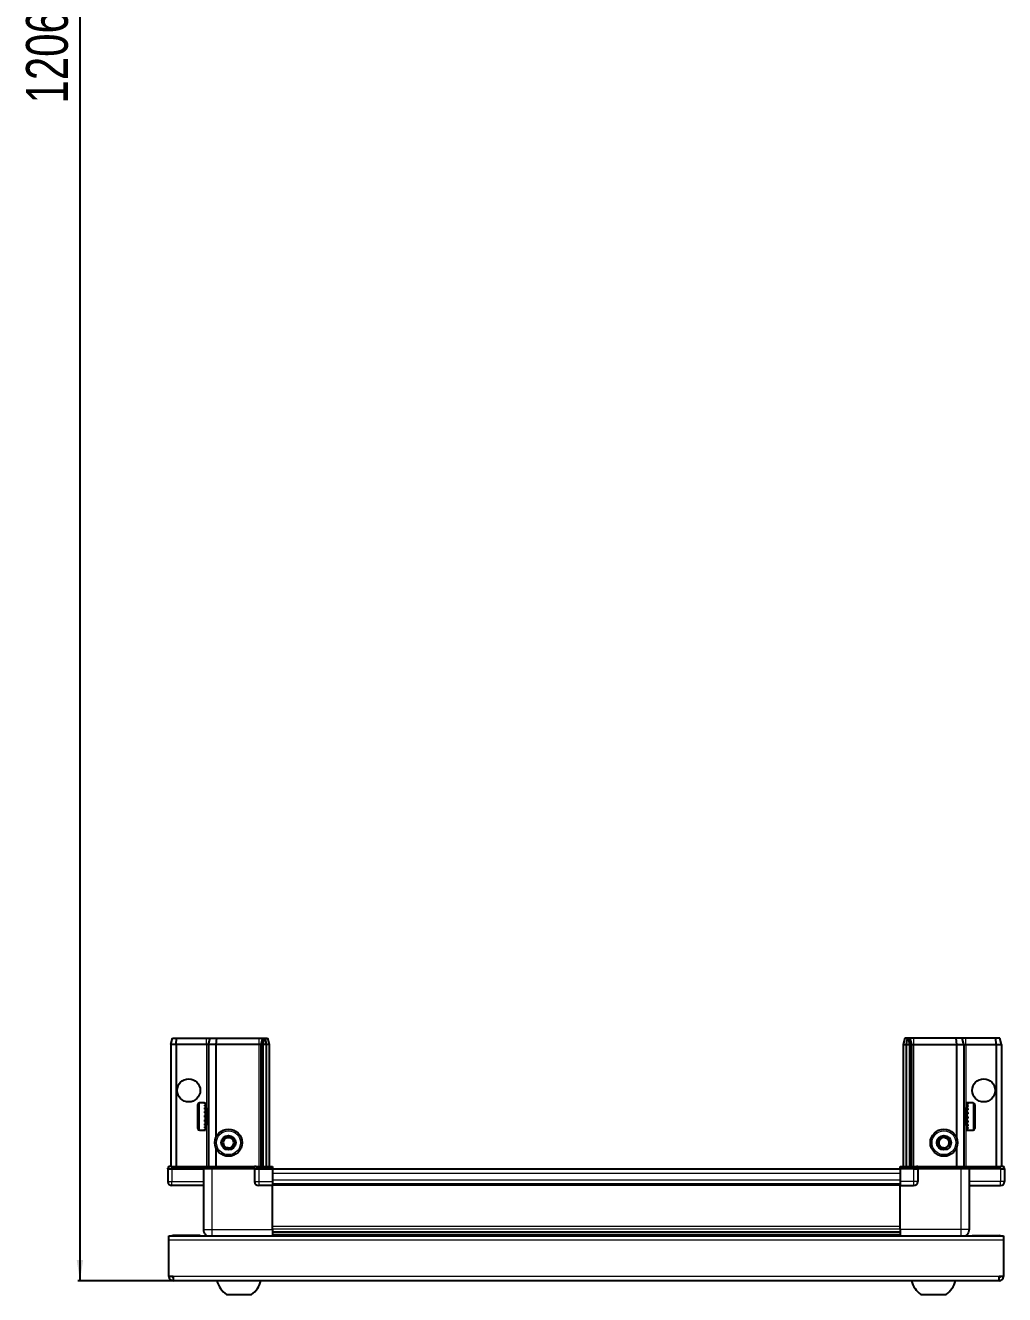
# Model space of a CAD drawing. Header units: millimetres. Extents: x 1021 to 3441, y -638 to 1686.
# Drawn here: x 1077 to 1545, y -638 to -31 of the extents above; entities that cross this region are included whole.
import ezdxf

# ---------------------------------------------------------------- set-up
doc = ezdxf.new("R2010")
doc.units = ezdxf.units.MM
doc.layers.add('FORMAT', color=7, linetype='Continuous')
doc.styles.add('SLDTEXTSTYLE0', font='TXT', dxfattribs={"width": 0.75})
doc.dimstyles.new('SLDDIMSTYLE0', dxfattribs={"dimtxt": 20, "dimasz": 10, "dimexe": 0, "dimexo": 0.0625, "dimgap": 5, "dimtad": 2, "dimdec": 1, "dimrnd": 1e-09, "dimzin": 12, "dimdsep": 46, "dimtxsty": 'SLDTEXTSTYLE0', "dimsah": 1, "dimcen": 0.09, "dimadec": 0, "dimazin": 3, "dimtfac": 1, "dimtofl": 0, "dimtmove": 0, "dimatfit": 3, "dimfxl": 0, "dimfrac": 2, "dimtolj": 1, "dimtzin": 12, "dimarcsym": 0})

# ---------------------------------------------------------------- blocks, each defined once
blk = doc.blocks.new('_D_8')
at = {"layer": 'FORMAT'}
for p, q in [((1146.72, 575.42), (1101.63, 575.42)), ((1102.63, 575.42), (1102.63, -631.28)), ((1147.22, -631.28), (1101.63, -631.28))]:
    blk.add_line(p, q, dxfattribs=at)
for points in [[(1102.63, 575.42), (1101.09, 565.42), (1104.17, 565.42)], [(1102.63, -631.28), (1104.17, -621.28), (1101.09, -621.28)]]:
    blk.add_solid(points, dxfattribs=at)
at = {"layer": 'FORMAT', "insert": (1076.85, -68.57), "char_height": 20, "attachment_point": 1, "rotation": 90, "style": 'SLDTEXTSTYLE0'}
blk.add_mtext('1206,7', dxfattribs=at)

msp = doc.modelspace()

# ---------------------------------------------------------------- linework, layer by layer
at = {"color": 7, "linetype": 'Continuous', "lineweight": 25}
for p, q in [((1146.13, -518.28), (1146.93, -515.28)), ((1146.93, -515.28), (1148.78, -515.28)), ((1148.63, -518.28), (1148.78, -515.28)), ((1148.78, -515.28), (1163.13, -515.28)), ((1163.13, -515.28), (1164.93, -515.28)), ((1164.13, -518.28), (1164.93, -515.28)), ((1164.93, -515.28), (1167.96, -515.28)), ((1167.96, -515.28), (1167.63, -518.28)), ((1167.96, -515.28), (1188.13, -515.28)), ((1188.13, -515.28), (1189.93, -515.28)), ((1189.93, -515.28), (1189.13, -518.28)), ((1189.93, -515.28), (1190.67, -515.28)), ((1190.67, -515.28), (1190.13, -518.28)), ((1190.67, -515.28), (1191.17, -515.28)), ((1191.17, -515.28), (1192.33, -515.28)), ((1191.17, -515.28), (1191.63, -518.28)), ((1192.33, -515.28), (1193.13, -518.28)), ((1496.93, -515.28), (1496.13, -518.28)), ((1498.08, -515.28), (1496.93, -515.28)), ((1498.08, -515.28), (1497.63, -518.28)), ((1498.58, -515.28), (1498.08, -515.28)), ((1498.58, -515.28), (1499.13, -518.28)), ((1499.33, -515.28), (1498.58, -515.28)), ((1499.33, -515.28), (1500.13, -518.28)), ((1501.13, -515.28), (1499.33, -515.28)), ((1521.3, -515.28), (1501.13, -515.28)), ((1521.3, -515.28), (1521.63, -518.28)), ((1524.33, -515.28), (1521.3, -515.28)), ((1525.13, -518.28), (1524.33, -515.28)), ((1526.13, -515.28), (1524.33, -515.28)), ((1540.47, -515.28), (1526.13, -515.28)), ((1540.63, -518.28), (1540.47, -515.28)), ((1542.33, -515.28), (1540.47, -515.28)), ((1543.13, -518.28), (1542.33, -515.28)), ((1146.13, -518.28), (1146.13, -576.58)), ((1148.63, -518.28), (1146.13, -518.28)), ((1148.63, -518.28), (1148.63, -576.58)), ((1163.13, -518.28), (1148.63, -518.28)), ((1164.13, -518.28), (1163.13, -518.28)), ((1164.13, -518.28), (1164.13, -576.58)), ((1167.63, -518.28), (1164.13, -518.28)), ((1188.13, -518.28), (1167.63, -518.28)), ((1167.63, -518.28), (1167.63, -562.78)), ((1189.13, -518.28), (1188.13, -518.28)), ((1190.13, -518.28), (1189.13, -518.28)), ((1189.13, -518.28), (1189.13, -576.58)), ((1190.13, -518.28), (1190.13, -576.58)), ((1191.63, -518.28), (1190.13, -518.28)), ((1191.63, -518.28), (1191.63, -576.58)), ((1193.13, -518.28), (1191.63, -518.28)), ((1193.13, -518.28), (1193.13, -576.58)), ((1496.13, -518.28), (1497.63, -518.28)), ((1496.13, -518.28), (1496.13, -576.58)), ((1497.63, -518.28), (1499.13, -518.28)), ((1497.63, -518.28), (1497.63, -576.58)), ((1499.13, -518.28), (1499.13, -576.58)), ((1499.13, -518.28), (1500.13, -518.28)), ((1500.13, -518.28), (1500.13, -576.58)), ((1500.13, -518.28), (1501.13, -518.28)), ((1501.13, -518.28), (1521.63, -518.28)), ((1521.63, -518.28), (1521.63, -562.78)), ((1521.63, -518.28), (1525.13, -518.28)), ((1525.13, -518.28), (1525.13, -576.58)), ((1525.13, -518.28), (1526.13, -518.28)), ((1526.13, -518.28), (1540.63, -518.28)), ((1540.63, -518.28), (1540.63, -576.58)), ((1540.63, -518.28), (1543.13, -518.28)), ((1543.13, -518.28), (1543.13, -576.58)), ((1158.93, -558.48), (1158.93, -547.08)), ((1162.13, -546.28), (1159.73, -546.28)), ((1162.13, -546.28), (1162.13, -546.29)), ((1162.13, -546.29), (1162.63, -546.29)), ((1162.13, -546.47), (1162.63, -546.47)), ((1162.13, -546.47), (1162.13, -546.69)), ((1162.13, -546.69), (1162.63, -546.69)), ((1162.13, -547.27), (1162.63, -547.27)), ((1162.13, -547.27), (1162.13, -547.69)), ((1162.13, -547.69), (1162.63, -547.69)), ((1162.13, -548.6), (1162.63, -548.6)), ((1162.13, -548.6), (1162.13, -549.19)), ((1162.13, -549.19), (1162.63, -549.19)), ((1162.13, -550.35), (1162.63, -550.35)), ((1162.13, -550.35), (1162.13, -551.04)), ((1162.13, -551.04), (1162.63, -551.04)), ((1162.63, -546.47), (1162.63, -546.29)), ((1162.63, -546.69), (1162.63, -546.47)), ((1162.63, -547.27), (1162.63, -546.69)), ((1162.63, -547.69), (1162.63, -547.27)), ((1162.63, -548.6), (1162.63, -547.69)), ((1162.73, -548.38), (1162.63, -548.38)), ((1162.63, -549.19), (1162.63, -548.6)), ((1162.63, -550.35), (1162.63, -549.19)), ((1162.63, -551.04), (1162.63, -550.35)), ((1162.63, -552.33), (1162.63, -551.04)), ((1162.73, -557.18), (1162.73, -548.38)), ((1163.61, -549.47), (1163.13, -548.78)), ((1163.13, -556.78), (1163.13, -548.78)), ((1164.1, -548.78), (1163.61, -549.47)), ((1163.61, -556.09), (1163.61, -549.47)), ((1164.13, -548.78), (1164.1, -548.78)), ((1164.1, -556.78), (1164.1, -548.78)), ((1525.16, -548.78), (1525.13, -548.78)), ((1525.65, -549.47), (1525.16, -548.78)), ((1525.16, -548.78), (1525.16, -556.78)), ((1526.13, -548.78), (1525.65, -549.47)), ((1525.65, -549.47), (1525.65, -556.09)), ((1526.13, -548.78), (1526.13, -556.78)), ((1526.63, -548.38), (1526.53, -548.38)), ((1526.53, -548.38), (1526.53, -557.18)), ((1529.53, -546.28), (1526.63, -546.28)), ((1527.13, -546.28), (1526.63, -546.28)), ((1526.63, -546.28), (1526.63, -546.33)), ((1526.63, -546.33), (1526.63, -546.61)), ((1527.13, -546.33), (1526.63, -546.33)), ((1527.13, -546.61), (1526.63, -546.61)), ((1526.63, -546.61), (1526.63, -546.89)), ((1527.13, -546.89), (1526.63, -546.89)), ((1526.63, -546.89), (1526.63, -547.55)), ((1527.13, -547.55), (1526.63, -547.55)), ((1526.63, -547.55), (1526.63, -548.02)), ((1526.63, -548.02), (1526.63, -549)), ((1527.13, -548.02), (1526.63, -548.02)), ((1527.13, -549), (1526.63, -549)), ((1526.63, -549), (1526.63, -549.62)), ((1526.63, -549.62), (1526.63, -550.82)), ((1527.13, -549.62), (1526.63, -549.62)), ((1527.13, -550.82), (1526.63, -550.82)), ((1526.63, -550.82), (1526.63, -551.45)), ((1527.13, -551.45), (1526.63, -551.45)), ((1526.63, -551.53), (1526.63, -552.83)), ((1527.13, -551.53), (1526.63, -551.53)), ((1527.13, -546.33), (1527.13, -546.28)), ((1527.13, -546.89), (1527.13, -546.61)), ((1527.13, -548.02), (1527.13, -547.55)), ((1527.13, -549.62), (1527.13, -549)), ((1527.13, -551.53), (1527.13, -550.82)), ((1530.33, -547.08), (1530.33, -558.48)), ((1162.13, -552.33), (1162.63, -552.33)), ((1162.13, -552.33), (1162.13, -553.07)), ((1162.13, -552.47), (1162.63, -552.47)), ((1162.13, -552.97), (1162.63, -552.97)), ((1162.13, -553.07), (1162.63, -553.07)), ((1162.13, -554.35), (1162.63, -554.35)), ((1162.13, -554.35), (1162.13, -555.06)), ((1162.13, -555.06), (1162.63, -555.06)), ((1162.13, -556.22), (1162.63, -556.22)), ((1162.13, -556.22), (1162.13, -556.83)), ((1162.13, -556.83), (1162.63, -556.83)), ((1162.13, -557.76), (1162.63, -557.76)), ((1162.13, -557.76), (1162.13, -558.2)), ((1162.63, -552.47), (1162.63, -552.33)), ((1162.63, -553.07), (1162.63, -552.97)), ((1162.63, -554.35), (1162.63, -553.07)), ((1162.63, -555.06), (1162.63, -554.35)), ((1162.63, -556.22), (1162.63, -555.06)), ((1162.63, -556.83), (1162.63, -556.22)), ((1162.63, -557.76), (1162.63, -556.83)), ((1162.63, -557.18), (1162.73, -557.18)), ((1162.63, -558.2), (1162.63, -557.76)), ((1163.13, -556.78), (1163.61, -556.09)), ((1163.61, -556.09), (1164.1, -556.78)), ((1164.1, -556.78), (1164.13, -556.78)), ((1525.13, -556.78), (1525.16, -556.78)), ((1525.16, -556.78), (1525.65, -556.09)), ((1525.65, -556.09), (1526.13, -556.78)), ((1526.53, -557.18), (1526.63, -557.18)), ((1527.13, -552.83), (1526.63, -552.83)), ((1527.13, -553.31), (1526.63, -553.31)), ((1526.63, -553.31), (1526.63, -553.57)), ((1526.63, -553.57), (1526.63, -554.84)), ((1527.13, -553.57), (1526.63, -553.57)), ((1527.13, -554.84), (1526.63, -554.84)), ((1526.63, -554.84), (1526.63, -555.52)), ((1526.63, -555.52), (1526.63, -556.64)), ((1527.13, -555.52), (1526.63, -555.52)), ((1527.13, -556.64), (1526.63, -556.64)), ((1526.63, -556.64), (1526.63, -557.21)), ((1526.63, -557.21), (1526.63, -558.07)), ((1527.13, -557.21), (1526.63, -557.21)), ((1527.13, -558.07), (1526.63, -558.07)), ((1526.63, -558.07), (1526.63, -558.46)), ((1527.13, -553.57), (1527.13, -552.83)), ((1527.13, -555.52), (1527.13, -554.84)), ((1527.13, -557.21), (1527.13, -556.64)), ((1527.13, -558.46), (1527.13, -558.07)), ((1159.73, -559.28), (1162.13, -559.28)), ((1162.13, -558.2), (1162.63, -558.2)), ((1162.13, -558.81), (1162.63, -558.81)), ((1162.13, -558.81), (1162.13, -559.04)), ((1162.13, -559.04), (1162.63, -559.04)), ((1162.13, -559.26), (1162.63, -559.26)), ((1162.13, -559.26), (1162.13, -559.28)), ((1162.13, -559.27), (1162.63, -559.27)), ((1162.63, -558.81), (1162.63, -558.2)), ((1162.63, -559.04), (1162.63, -558.81)), ((1162.63, -559.26), (1162.63, -559.04)), ((1162.63, -559.27), (1162.63, -559.26)), ((1526.63, -558.46), (1526.63, -558.98)), ((1527.13, -558.46), (1526.63, -558.46)), ((1527.13, -558.98), (1526.63, -558.98)), ((1526.63, -558.98), (1526.63, -559.16)), ((1526.63, -559.16), (1526.63, -559.28)), ((1527.13, -559.16), (1526.63, -559.16)), ((1526.63, -559.28), (1529.53, -559.28)), ((1527.13, -559.16), (1527.13, -558.98)), ((1167.63, -567.78), (1167.63, -576.58)), ((1521.63, -567.78), (1521.63, -576.58)), ((1145.13, -576.58), (1144.63, -577.45)), ((1144.63, -577.78), (1144.63, -577.45)), ((1144.63, -577.78), (1146.63, -577.78)), ((1144.63, -577.78), (1144.63, -583.78)), ((1146.63, -576.58), (1145.13, -576.58)), ((1146.63, -576.58), (1161.43, -576.58)), ((1161.43, -577.78), (1146.63, -577.78)), ((1146.63, -577.78), (1161.43, -577.78)), ((1161.43, -576.58), (1161.63, -576.58)), ((1161.63, -577.78), (1161.43, -577.78)), ((1161.63, -577.78), (1161.63, -576.58)), ((1161.63, -576.58), (1165.63, -576.58)), ((1165.63, -577.78), (1161.63, -577.78)), ((1161.63, -577.78), (1161.63, -606.78)), ((1165.63, -576.58), (1185.93, -576.58)), ((1185.93, -577.78), (1165.63, -577.78)), ((1185.93, -576.58), (1186.13, -576.58)), ((1186.13, -577.78), (1185.93, -577.78)), ((1186.13, -577.78), (1186.13, -576.58)), ((1186.81, -576.58), (1186.13, -576.58)), ((1186.13, -577.78), (1188.13, -577.78)), ((1186.13, -577.78), (1186.13, -583.78)), ((1186.81, -576.58), (1194.63, -576.58)), ((1194.63, -577.45), (1188.13, -577.45)), ((1194.63, -577.78), (1188.13, -577.78)), ((1188.13, -577.78), (1194.63, -577.78)), ((1194.63, -576.58), (1194.63, -577.45)), ((1194.63, -577.45), (1194.63, -577.45)), ((1194.63, -577.78), (1194.63, -577.45)), ((1194.63, -577.78), (1194.63, -577.78)), ((1194.63, -577.78), (1194.63, -583.78)), ((1494.63, -577.93), (1194.63, -577.93)), ((1494.63, -577.45), (1494.63, -576.58)), ((1494.63, -576.58), (1502.45, -576.58)), ((1501.13, -577.45), (1494.63, -577.45)), ((1494.63, -577.78), (1494.63, -577.45)), ((1501.13, -577.78), (1494.63, -577.78)), ((1494.63, -577.78), (1494.63, -583.78)), ((1501.13, -577.78), (1503.13, -577.78)), ((1503.13, -577.78), (1501.13, -577.78)), ((1503.13, -576.58), (1502.45, -576.58)), ((1503.13, -577.78), (1503.13, -576.58)), ((1503.13, -576.58), (1503.33, -576.58)), ((1503.33, -577.78), (1503.13, -577.78)), ((1503.13, -577.78), (1503.13, -583.78)), ((1503.33, -576.58), (1523.63, -576.58)), ((1523.63, -577.78), (1503.33, -577.78)), ((1523.63, -576.58), (1527.63, -576.58)), ((1527.63, -577.78), (1523.63, -577.78)), ((1527.63, -577.78), (1527.63, -576.58)), ((1527.63, -576.58), (1527.83, -576.58)), ((1527.83, -577.78), (1527.63, -577.78)), ((1527.63, -577.78), (1527.63, -606.78)), ((1527.83, -576.58), (1542.63, -576.58)), ((1542.63, -577.78), (1527.83, -577.78)), ((1544.13, -576.58), (1542.63, -576.58)), ((1542.63, -577.78), (1544.63, -577.78)), ((1544.63, -577.45), (1544.13, -576.58)), ((1544.63, -577.45), (1544.13, -576.58)), ((1544.63, -577.78), (1544.63, -577.45)), ((1544.63, -577.78), (1544.63, -577.45)), ((1544.63, -577.78), (1544.63, -577.78)), ((1544.63, -577.78), (1544.63, -583.78)), ((1161.63, -585.78), (1146.63, -585.78)), ((1194.63, -585.78), (1188.13, -585.78)), ((1194.63, -583.78), (1194.63, -585.78)), ((1494.63, -585.13), (1194.63, -585.13)), ((1194.63, -606.78), (1194.63, -585.78)), ((1494.63, -583.78), (1494.63, -585.78)), ((1494.63, -585.78), (1501.13, -585.78)), ((1494.63, -606.78), (1494.63, -585.78)), ((1527.63, -585.78), (1542.63, -585.78)), ((1145.13, -609.78), (1544.13, -609.78)), ((1145.13, -611.88), (1145.13, -609.78)), ((1145.13, -629.18), (1145.13, -611.88)), ((1160.13, -609.68), (1147.23, -609.68)), ((1160.13, -609.68), (1160.13, -609.78)), ((1194.63, -607.8), (1494.63, -607.8)), ((1194.63, -607.84), (1494.63, -607.84)), ((1218.51, -609.63), (1194.63, -609.63)), ((1213.13, -609.78), (1213.13, -609.63)), ((1213.17, -609.78), (1213.17, -609.63)), ((1213.44, -609.78), (1213.44, -609.63)), ((1213.7, -609.78), (1213.7, -609.63)), ((1214.35, -609.78), (1214.35, -609.63)), ((1214.82, -609.78), (1214.82, -609.63)), ((1215.78, -609.78), (1215.78, -609.63)), ((1216.4, -609.78), (1216.4, -609.63)), ((1217.59, -609.78), (1217.59, -609.63)), ((1218.25, -609.78), (1218.25, -609.63)), ((1218.3, -609.78), (1218.3, -609.63)), ((1219.6, -609.63), (1218.51, -609.63)), ((1219.6, -609.78), (1219.6, -609.63)), ((1219.6, -609.63), (1219.6, -609.63)), ((1220.33, -609.63), (1219.6, -609.63)), ((1219.61, -609.78), (1219.61, -609.63)), ((1220.11, -609.78), (1220.11, -609.63)), ((1220.33, -609.78), (1220.33, -609.63)), ((1220.75, -609.63), (1220.33, -609.63)), ((1220.33, -609.63), (1220.33, -609.63)), ((1468.51, -609.63), (1220.75, -609.63)), ((1221.61, -609.78), (1221.61, -609.63)), ((1222.3, -609.78), (1222.3, -609.63)), ((1223.42, -609.78), (1223.42, -609.63)), ((1224, -609.78), (1224, -609.63)), ((1224.87, -609.78), (1224.87, -609.63)), ((1225.27, -609.78), (1225.27, -609.63)), ((1225.8, -609.78), (1225.8, -609.63)), ((1225.99, -609.78), (1225.99, -609.63)), ((1226.13, -609.78), (1226.13, -609.63)), ((1463.13, -609.78), (1463.13, -609.63)), ((1463.3, -609.78), (1463.3, -609.63)), ((1463.51, -609.78), (1463.51, -609.63)), ((1464.07, -609.78), (1464.07, -609.63)), ((1464.49, -609.78), (1464.49, -609.63)), ((1465.39, -609.78), (1465.39, -609.63)), ((1465.97, -609.78), (1465.97, -609.63)), ((1467.12, -609.78), (1467.12, -609.63)), ((1467.81, -609.78), (1467.81, -609.63)), ((1469.09, -609.63), (1468.51, -609.63)), ((1469.09, -609.78), (1469.09, -609.63)), ((1469.1, -609.63), (1469.09, -609.63)), ((1469.83, -609.63), (1469.1, -609.63)), ((1469.27, -609.78), (1469.27, -609.63)), ((1469.77, -609.78), (1469.77, -609.63)), ((1469.83, -609.78), (1469.83, -609.63)), ((1470.75, -609.63), (1469.83, -609.63)), ((1469.83, -609.63), (1469.83, -609.63)), ((1494.63, -609.63), (1470.75, -609.63)), ((1471.12, -609.78), (1471.12, -609.63)), ((1471.83, -609.78), (1471.83, -609.63)), ((1473, -609.78), (1473, -609.63)), ((1473.61, -609.78), (1473.61, -609.63)), ((1474.55, -609.78), (1474.55, -609.63)), ((1475, -609.78), (1475, -609.63)), ((1475.62, -609.78), (1475.62, -609.63)), ((1475.87, -609.78), (1475.87, -609.63)), ((1476.11, -609.78), (1476.11, -609.63)), ((1476.13, -609.78), (1476.13, -609.63)), ((1529.13, -609.68), (1542.03, -609.68)), ((1529.13, -609.68), (1529.13, -609.78)), ((1544.13, -609.78), (1544.13, -611.88)), ((1544.13, -611.88), (1544.13, -629.18)), ((1147.23, -629.18), (1145.13, -629.18)), ((1147.23, -629.18), (1147.23, -631.28)), ((1544.13, -629.18), (1542.03, -629.18)), ((1542.03, -631.28), (1542.03, -629.18)), ((1542.03, -631.28), (1147.23, -631.28)), ((1172.63, -637.88), (1184.63, -637.88)), ((1504.63, -637.88), (1516.63, -637.88))]:
    msp.add_line(p, q, dxfattribs=at)
at = {"color": 8, "linetype": 'Continuous', "lineweight": 18}
for p, q in [((1163.13, -518.28), (1163.13, -515.28)), ((1188.13, -515.28), (1188.13, -518.28)), ((1501.13, -515.28), (1501.13, -518.28)), ((1526.13, -518.28), (1526.13, -515.28)), ((1163.13, -518.28), (1163.13, -548.78)), ((1188.13, -518.28), (1188.13, -576.58)), ((1501.13, -518.28), (1501.13, -576.58)), ((1526.13, -518.28), (1526.13, -548.78)), ((1159.73, -559.28), (1159.73, -546.28)), ((1529.53, -546.28), (1529.53, -559.28)), ((1163.13, -556.78), (1163.13, -576.58)), ((1526.13, -556.78), (1526.13, -576.58)), ((1146.63, -577.78), (1146.63, -576.58)), ((1146.63, -577.78), (1146.63, -583.78)), ((1161.43, -577.78), (1161.43, -576.58)), ((1165.63, -577.78), (1165.63, -576.58)), ((1165.63, -577.78), (1165.63, -606.78)), ((1185.93, -577.78), (1185.93, -576.58)), ((1188.13, -577.78), (1188.13, -577.45)), ((1188.13, -577.78), (1188.13, -583.78)), ((1194.63, -577.78), (1194.63, -577.45)), ((1494.63, -579.93), (1194.63, -579.93)), ((1501.13, -577.78), (1501.13, -577.45)), ((1501.13, -577.78), (1501.13, -583.78)), ((1503.33, -576.58), (1503.33, -577.78)), ((1523.63, -577.78), (1523.63, -576.58)), ((1523.63, -577.78), (1523.63, -606.78)), ((1527.83, -576.58), (1527.83, -577.78)), ((1542.63, -577.78), (1542.63, -576.58)), ((1542.63, -577.78), (1542.63, -583.78)), ((1144.63, -583.78), (1146.63, -583.78)), ((1146.63, -583.78), (1161.63, -583.78)), ((1146.63, -585.78), (1146.63, -583.78)), ((1186.13, -583.78), (1188.13, -583.78)), ((1188.13, -583.78), (1194.63, -583.78)), ((1188.13, -583.78), (1188.13, -585.78)), ((1494.63, -583.13), (1194.63, -583.13)), ((1494.63, -585.78), (1194.63, -585.78)), ((1501.13, -583.78), (1494.63, -583.78)), ((1503.13, -583.78), (1501.13, -583.78)), ((1501.13, -583.78), (1501.13, -585.78)), ((1542.63, -583.78), (1527.63, -583.78)), ((1542.63, -585.78), (1542.63, -583.78)), ((1544.63, -583.78), (1542.63, -583.78)), ((1194.63, -605.18), (1494.63, -605.18)), ((1494.63, -606.6), (1194.63, -606.6)), ((1544.13, -611.88), (1145.13, -611.88)), ((1147.23, -609.78), (1147.23, -609.68)), ((1165.63, -606.78), (1194.63, -606.78)), ((1194.63, -609.04), (1494.63, -609.04)), ((1523.63, -606.78), (1494.63, -606.78)), ((1542.03, -609.78), (1542.03, -609.68)), ((1542.03, -629.18), (1147.23, -629.18))]:
    msp.add_line(p, q, dxfattribs=at)
at = {"color": 7, "linetype": 'Continuous', "lineweight": 25, "flags": 128}
for points in [[(1147.23, -609.68), (1146.82, -609.72), (1146.59, -609.78)], [(1542.67, -609.78), (1542.44, -609.72), (1542.03, -609.68)]]:
    msp.add_lwpolyline(points, dxfattribs=at)
at = {"color": 7, "linetype": 'Continuous', "lineweight": 25}
for centre, radius in [((1154.63, -540.28), 5.5), ((1534.63, -540.28), 5.5), ((1173.63, -565.28), 6.5), ((1173.63, -565.28), 3.46), ((1515.63, -565.28), 6.5), ((1515.63, -565.28), 3.46)]:
    msp.add_circle(centre, radius, dxfattribs=at)
at = {"color": 8, "linetype": 'Continuous', "lineweight": 18}
for centre in [(1173.63, -565.28), (1515.63, -565.28)]:
    msp.add_circle(centre, 5.7, dxfattribs=at)
at = {"color": 7, "linetype": 'Continuous', "lineweight": 25}
for centre, radius, start, end in [((1159.73, -547.08), 0.8, 90, 180), ((1163.13, -548.38), 0.4, 180, 270), ((1526.13, -548.38), 0.4, 270, 0), ((1529.53, -547.08), 0.8, 360, 90), ((1163.13, -557.18), 0.4, 90, 180), ((1526.13, -557.18), 0.4, 360, 90), ((1159.73, -558.48), 0.8, 180, 270), ((1173.63, -565.28), 2.5, 147.37605, 207.37605), ((1173.63, -565.28), 2.5, 87.37605, 147.37605), ((1173.63, -565.28), 2.5, 27.37605, 87.37605), ((1173.63, -565.28), 2.5, 327.37605, 27.37605), ((1515.63, -565.28), 2.5, 134.67671, 194.67671), ((1515.63, -565.28), 2.5, 74.67671, 134.67671), ((1515.63, -565.28), 2.5, 14.67671, 74.67671), ((1529.53, -558.48), 0.8, 270, 0), ((1173.63, -565.28), 2.5, 207.37605, 267.37605), ((1173.63, -565.28), 2.5, 267.37605, 327.37605), ((1515.63, -565.28), 2.5, 194.67671, 254.67671), ((1515.63, -565.28), 2.5, 254.67671, 314.67671), ((1515.63, -565.28), 2.5, 314.67671, 14.67671), ((1146.63, -583.78), 2, 180, 270), ((1188.13, -583.78), 2, 180, 270), ((1501.13, -583.78), 2, 270, 0), ((1542.63, -583.78), 2, 270, 0), ((1147.23, -629.18), 2.1, 180, 270), ((1147.23, -629.18), 0.6, 180, 270), ((1542.03, -629.18), 2.1, 270, 0), ((1542.03, -629.18), 0.6, 270, 0), ((1179.65, -628.26), 11.91, 194.70035, 233.8734), ((1177.6, -628.26), 11.91, 306.1266, 345.29965), ((1511.65, -628.26), 11.91, 194.70035, 233.8734), ((1509.6, -628.26), 11.91, 306.1266, 345.29965)]:
    msp.add_arc(centre, radius, start, end, dxfattribs=at)
for centre, start_param, end_param in [((1188.13, -573.98), 2.418858, 3.141593), ((1501.13, -573.98), 3.141593, 3.864327)]:
    msp.add_ellipse(centre, major_axis=(0, 3.46), ratio=0.57735, start_param=start_param, end_param=end_param, dxfattribs=at)
for points, knots in [([(1170.75, -565.15), (1171.02, -564.71), (1171.54, -563.9), (1172.06, -563.09), (1172.3, -562.72)], [0, 0, 0, 0, 0.534686, 1, 1, 1, 1]), ([(1172.3, -562.72), (1172.82, -562.74), (1173.78, -562.78), (1174.74, -562.83), (1175.19, -562.85)], [0, 0, 0, 0, 0.5346859, 1, 1, 1, 1]), ([(1175.19, -562.85), (1175.34, -563.15), (1175.72, -563.89), (1176.18, -564.77), (1176.46, -565.3), (1176.51, -565.41)], [0, 0, 0, 0, 0.362901, 0.866875, 1, 1, 1, 1]), ([(1512.85, -564.52), (1513.21, -564.15), (1513.9, -563.48), (1514.58, -562.8), (1514.9, -562.49)], [0, 0, 0, 0, 0.534686, 1, 1, 1, 1]), ([(1514.9, -562.49), (1515.4, -562.62), (1516.33, -562.88), (1517.25, -563.13), (1517.68, -563.25)], [0, 0, 0, 0, 0.534686, 1, 1, 1, 1]), ([(1517.68, -563.25), (1517.71, -563.37), (1517.87, -563.95), (1518.12, -564.91), (1518.33, -565.71), (1518.41, -566.04)], [0, 0, 0, 0, 0.133125, 0.637099, 1, 1, 1, 1]), ([(1172.07, -567.71), (1172.02, -567.6), (1171.74, -567.07), (1171.28, -566.19), (1170.9, -565.45), (1170.75, -565.15)], [0, 0, 0, 0, 0.133125, 0.637099, 1, 1, 1, 1]), ([(1174.96, -567.84), (1174.44, -567.82), (1173.48, -567.78), (1172.52, -567.73), (1172.07, -567.71)], [0, 0, 0, 0, 0.5346859, 1, 1, 1, 1]), ([(1176.51, -565.41), (1176.23, -565.85), (1175.71, -566.66), (1175.2, -567.47), (1174.96, -567.84)], [0, 0, 0, 0, 0.534686, 1, 1, 1, 1]), ([(1513.58, -567.31), (1513.49, -566.98), (1513.28, -566.18), (1513.03, -565.22), (1512.88, -564.64), (1512.85, -564.52)], [0, 0, 0, 0, 0.3629006, 0.8668753, 1, 1, 1, 1]), ([(1516.36, -568.07), (1515.86, -567.94), (1514.93, -567.68), (1514.01, -567.43), (1513.58, -567.31)], [0, 0, 0, 0, 0.534686, 1, 1, 1, 1]), ([(1518.41, -566.04), (1518.05, -566.41), (1517.36, -567.08), (1516.68, -567.76), (1516.36, -568.07)], [0, 0, 0, 0, 0.534686, 1, 1, 1, 1]), ([(1161.63, -606.78), (1161.68, -607.22), (1161.75, -607.9), (1162.18, -608.71), (1162.64, -609.27), (1163.04, -609.63), (1163.3, -609.76), (1163.35, -609.78)], [0, 0, 0, 0, 0.3630185, 0.5584377, 0.7580039, 0.9575702, 1, 1, 1, 1]), ([(1194.63, -606.78), (1194.63, -607.18), (1194.63, -607.97), (1194.63, -608.98), (1194.63, -609.61), (1194.63, -609.77), (1194.63, -609.78)], [0, 0, 0, 0, 0.32552, 0.65104, 0.97656, 1, 1, 1, 1]), ([(1494.63, -606.78), (1494.63, -607.18), (1494.63, -607.97), (1494.63, -608.98), (1494.63, -609.61), (1494.63, -609.77), (1494.63, -609.78)], [0, 0, 0, 0, 0.3255201, 0.6510403, 0.9765604, 1, 1, 1, 1]), ([(1527.63, -606.78), (1527.58, -607.22), (1527.51, -607.9), (1527.08, -608.71), (1526.62, -609.27), (1526.22, -609.63), (1525.95, -609.76), (1525.91, -609.78)], [0, 0, 0, 0, 0.3630185, 0.5584377, 0.7580039, 0.9575702, 1, 1, 1, 1])]:
    msp.add_open_spline(points, degree=3, knots=knots, dxfattribs=at)
at = {"color": 8, "linetype": 'Continuous', "lineweight": 18}
for points in [[(1161.63, -606.78), (1161.69, -606.78), (1161.81, -606.78), (1162.73, -606.78), (1164.06, -606.78), (1165.11, -606.78), (1165.63, -606.78)], [(1527.63, -606.78), (1527.57, -606.78), (1527.45, -606.78), (1526.52, -606.78), (1525.2, -606.78), (1524.15, -606.78), (1523.63, -606.78)]]:
    msp.add_open_spline(points, degree=3, dxfattribs=at)
for points, knots in [([(1165.63, -606.78), (1165.63, -607.22), (1165.63, -607.9), (1165.63, -608.71), (1165.63, -609.27), (1165.63, -609.63), (1165.63, -609.76), (1165.63, -609.78)], [0, 0, 0, 0, 0.363018, 0.558438, 0.758004, 0.95757, 1, 1, 1, 1]), ([(1523.63, -606.78), (1523.63, -607.22), (1523.63, -607.9), (1523.63, -608.71), (1523.63, -609.27), (1523.63, -609.63), (1523.63, -609.76), (1523.63, -609.78)], [0, 0, 0, 0, 0.3630185, 0.5584377, 0.7580039, 0.9575702, 1, 1, 1, 1])]:
    msp.add_open_spline(points, degree=3, knots=knots, dxfattribs=at)

# ---------------------------------------------------------------- dimensions: what is measured, and where the dimension line sits
at = {"layer": 'FORMAT'}
dim = msp.add_linear_dim(base=(1102.63, -631.28), p1=(1146.73, 575.42), p2=(1147.23, -631.28), angle=90, dimstyle='SLDDIMSTYLE0', dxfattribs=at)
dim.commit()
dim.dimension.update_dxf_attribs({"geometry": '_D_8', "text_midpoint": (1102.63, -27.93), "dimtype": 160})

doc.saveas('drawing.dxf')
